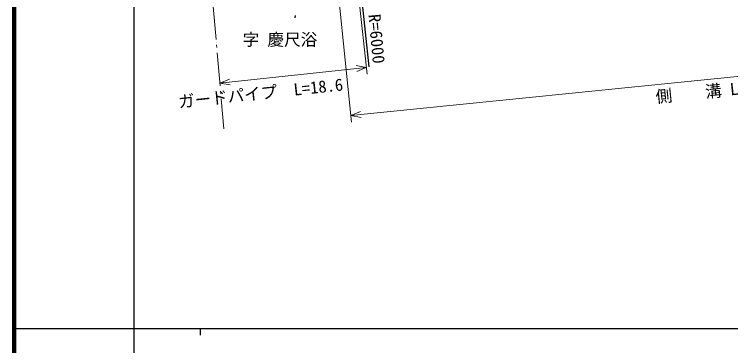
# Model space of a CAD drawing. Units: millimetres, scale not verified. Extents: x 40000 to 680000, y 20000 to 380000.
# Drawn here: x 40000 to 147936, y 202409 to 252361 of the extents above; entities that cross this region are included whole.
import ezdxf
from ezdxf.enums import TextEntityAlignment as Align

# ---------------------------------------------------------------- set-up
doc = ezdxf.new("R2010")
doc.units = ezdxf.units.MM
doc.header["$LTSCALE"] = 1000
for name, color, linetype, lineweight in [('M-BGD', 7, 'Continuous', 25), ('M-BGD-EXST', 7, 'Continuous', 25), ('M-BGD-HTXT', 7, 'Continuous', 13), ('M-BMK-SRVR', 3, 'Continuous', 25), ('M-STR-HTXT', 7, 'Continuous', 13), ('M-TTL', 2, 'Continuous', 140), ('M-TTL-BAND', 7, 'Continuous', 25)]:
    doc.layers.add(name, color=color, linetype=linetype, lineweight=lineweight)
doc.styles.add('ＭＳ ゴシック', font='')
doc.styles.get('ＭＳ ゴシック').set_extended_font_data('MS Gothic')

msp = doc.modelspace()

# ---------------------------------------------------------------- linework, layer by layer
at = {"layer": 'M-BGD'}
msp.add_line((82302, 252179), (82290, 251840), dxfattribs=at)
at = {"layer": 'M-BGD-HTXT'}
for p, q in [((69981, 253551), (70408, 248569)), ((70476, 247772), (70510, 247373)), ((70578, 246576), (71005, 241594)), ((71073, 240797), (71108, 240399)), ((71176, 239602), (71562, 235099))]:
    msp.add_line(p, q, dxfattribs=at)
at = {"layer": 'M-BMK-SRVR'}
msp.add_line((89984, 277715), (93406, 244458), dxfattribs=at)
at = {"layer": 'M-STR-HTXT'}
for p, q in [((90792, 265386), (93141, 243356)), ((88046, 263367), (90805, 236115)), ((90705, 237110), (185148, 246670)), ((70971, 241997), (93035, 244350)), ((93035, 244350), (91496, 244639)), ((93035, 244350), (91592, 243744)), ((70971, 241997), (72414, 242604)), ((70971, 241997), (72510, 241709)), ((90705, 237110), (92152, 237708)), ((90705, 237110), (92242, 236813))]:
    msp.add_line(p, q, dxfattribs=at)
at = {"layer": 'M-TTL'}
msp.add_line((40000, 380000), (40000, 20000), dxfattribs=at)
at = {"layer": 'M-TTL-BAND'}
for p, q in [((58000, 370000), (58000, 20000)), ((40000, 205000), (579000, 205000)), ((68000, 205000), (68000, 204000))]:
    msp.add_line(p, q, dxfattribs=at)

# ---------------------------------------------------------------- texts
at = {"layer": 'M-BGD-EXST', "style": 'ＭＳ ゴシック'}
msp.add_text('字 慶尺浴', height=1833, dxfattribs=at).set_placement((80022, 247087), align=Align.BOTTOM_CENTER)
at = {"layer": 'M-BMK-SRVR', "style": 'ＭＳ ゴシック'}
msp.add_text('R=6000', height=1833, rotation=275.283, dxfattribs=at).set_placement((94259, 252395), align=Align.MIDDLE_LEFT)
at = {"layer": 'M-STR-HTXT', "style": 'ＭＳ ゴシック'}
for s, rotation, p in [('ガードパイプ  L=18.6', 6.088, (77256, 239021)), ('側\u3000\u3000溝 L=112.1', 5.781, (146718, 239463))]:
    msp.add_text(s, height=1833, rotation=rotation, dxfattribs=at).set_placement(p, align=Align.BOTTOM_CENTER)

doc.saveas('drawing.dxf')
